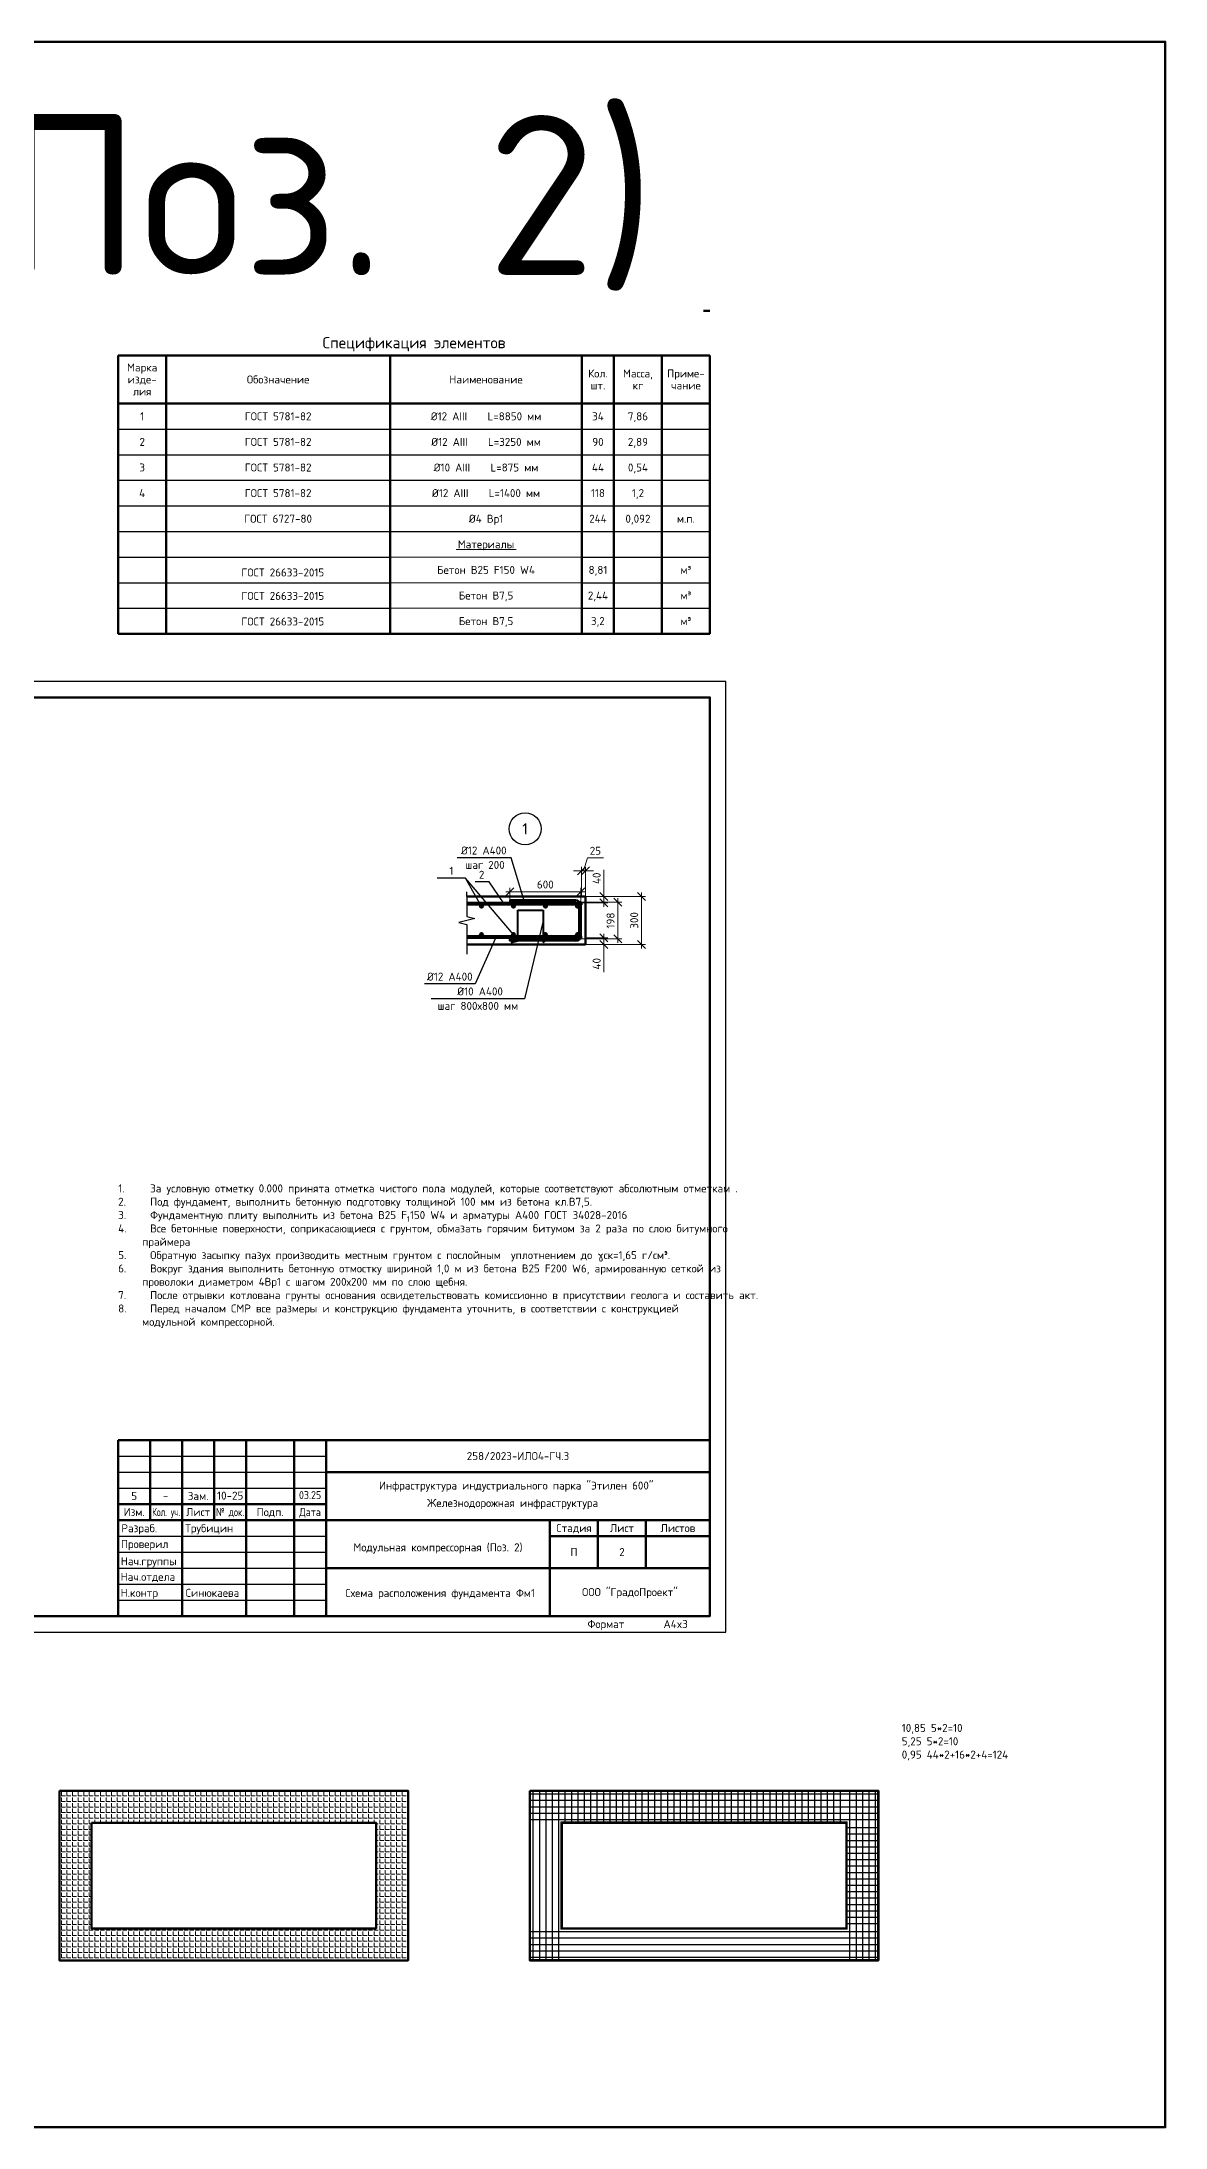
# Model space of a CAD drawing. Header units: millimetres. Extents: x 4377177 to 5189855, y -1123065 to -1017046.
# Drawn here: x 4487772 to 4522902, y -1121842 to -1056680 of the extents above; entities that cross this region are included whole.
import ezdxf
from ezdxf.enums import TextEntityAlignment as Align

# ---------------------------------------------------------------- set-up
doc = ezdxf.new("R2010")
doc.units = ezdxf.units.MM
doc.layers.get('Defpoints').update_dxf_attribs({"color": 3})
for name, color, linetype, lineweight in [('металл', 7, 'Continuous', 40), ('основная', 7, 'Continuous', 50), ('СПДС_ВЫНОСКИ', 7, 'Continuous', 18), ('СПДС_РАЗМЕРЫ', 7, 'Continuous', 18), ('СПДС_СИМВОЛЫ', 7, 'Continuous', 25), ('текст', 7, 'Continuous', 20), ('ФОРМАТ', 7, 'Continuous', 50), ('Фундамент', 7, 'Continuous', 53), ('штриховка', 7, 'Continuous', 9)]:
    doc.layers.add(name, color=color, linetype=linetype, lineweight=lineweight)
doc.layers.add('помощь', color=1, linetype='Continuous', lineweight=0, plot=False)
doc.styles.add('ВНИПИТЕКСТ', font='isocpeui.ttf')
doc.styles.add('ГОСТ 2.304', font='isocpeur.ttf')
doc.dimstyles.new('СПДС$0', dxfattribs={"dimscale": 100, "dimtxt": 2.5, "dimasz": 2.5, "dimexe": 1.25, "dimexo": 0.004, "dimgap": 1, "dimtad": 1, "dimdec": 0, "dimtxsty": 'ВНИПИТЕКСТ', "dimblk": 'OBLIQUE', "dimcen": 0, "dimdle": 1.25, "dimclrd": 256, "dimclre": 256, "dimclrt": 256, "dimadec": 0, "dimazin": 2, "dimtfac": 1, "dimtdec": 0, "dimtmove": 1, "dimatfit": 3, "dimldrblk": 'NONE', "dimfxl": 1, "dimlwd": -1, "dimlwe": -1, "dimarcsym": 0})

# ---------------------------------------------------------------- blocks, each defined once
blk = doc.blocks.new('_Oblique')
at = {"color": 0, "linetype": 'ByBlock', "lineweight": -2}
blk.add_line((-0.5, -0.5), (0.5, 0.5), dxfattribs=at)
blk = doc.blocks.new('*D29')
at = {"layer": 'Defpoints', "color": 0, "transparency": 16777216}
for p in [(236, 36), (236, -4), (351, -4)]:
    blk.add_point(p, dxfattribs=at)
at = {"layer": 'СПДС_РАЗМЕРЫ', "transparency": 16777216}
for p, q in [((236, 36), (376, 36)), ((351, 61), (351, -29)), ((236, -4), (376, -4)), ((351, -178), (351, -4))]:
    blk.add_line(p, q, dxfattribs=at)
at = {"layer": 'СПДС_РАЗМЕРЫ', "transparency": 16777216, "xscale": 50, "yscale": 50, "zscale": 50}
for p, rotation in [((351, 36), 90), ((351, -4), 270)]:
    blk.add_blockref('_Oblique', p, dxfattribs=dict(at, rotation=rotation))
at = {"layer": 'СПДС_РАЗМЕРЫ', "transparency": 16777216, "insert": (306, -125), "char_height": 50, "attachment_point": 5, "rotation": 90, "style": 'ГОСТ 2.304'}
blk.add_mtext('40', dxfattribs=at)
blk = doc.blocks.new('_NONE')
blk = doc.blocks.new('*D30')
at = {"layer": 'Defpoints', "color": 0, "transparency": 16777216}
for p in [(236, 296), (351, 296), (211, 256)]:
    blk.add_point(p, dxfattribs=at)
at = {"layer": 'СПДС_РАЗМЕРЫ', "transparency": 16777216}
for p, q in [((351, 462), (351, 296)), ((236, 296), (376, 296)), ((351, 231), (351, 321)), ((211, 256), (376, 256))]:
    blk.add_line(p, q, dxfattribs=at)
at = {"layer": 'СПДС_РАЗМЕРЫ', "transparency": 16777216, "xscale": 50, "yscale": 50, "zscale": 50}
for p, rotation in [((351, 296), 90), ((351, 256), 270)]:
    blk.add_blockref('_Oblique', p, dxfattribs=dict(at, rotation=rotation))
at = {"layer": 'СПДС_РАЗМЕРЫ', "transparency": 16777216, "insert": (306, 409), "char_height": 50, "attachment_point": 5, "rotation": 90, "style": 'ГОСТ 2.304'}
blk.add_mtext('40', dxfattribs=at)
blk = doc.blocks.new('*D31')
at = {"layer": 'Defpoints', "color": 0, "transparency": 16777216}
for p in [(211, 456), (211, 296), (236, 296)]:
    blk.add_point(p, dxfattribs=at)
at = {"layer": 'СПДС_РАЗМЕРЫ', "transparency": 16777216}
for p, q in [((224, 456), (248, 536)), ((248, 536), (348, 536)), ((211, 456), (161, 456)), ((211, 296), (211, 481)), ((236, 456), (211, 456)), ((236, 456), (211, 456)), ((236, 296), (236, 481)), ((236, 456), (286, 456))]:
    blk.add_line(p, q, dxfattribs=at)
at = {"layer": 'СПДС_РАЗМЕРЫ', "transparency": 16777216, "xscale": 50, "yscale": 50, "zscale": 50}
blk.add_blockref('_Oblique', (211, 456), dxfattribs=at)
at = {"layer": 'СПДС_РАЗМЕРЫ', "transparency": 16777216, "xscale": 50, "yscale": 50, "zscale": 50, "rotation": 180}
blk.add_blockref('_Oblique', (236, 456), dxfattribs=at)
at = {"layer": 'СПДС_РАЗМЕРЫ', "transparency": 16777216, "insert": (298, 581), "char_height": 50, "attachment_point": 5, "style": 'ГОСТ 2.304'}
blk.add_mtext('25', dxfattribs=at)
blk = doc.blocks.new('*D32')
at = {"layer": 'Defpoints', "color": 0, "linetype": 'Continuous', "ltscale": 0.083333, "transparency": 16777216}
for p in [(236, 296), (236, -4), (586, -4)]:
    blk.add_point(p, dxfattribs=at)
at = {"layer": 'СПДС_РАЗМЕРЫ', "linetype": 'Continuous', "ltscale": 0.083333, "transparency": 16777216}
for p, q in [((236, 296), (611, 296)), ((586, 321), (586, -29)), ((236, -4), (611, -4))]:
    blk.add_line(p, q, dxfattribs=at)
at = {"layer": 'СПДС_РАЗМЕРЫ', "linetype": 'Continuous', "ltscale": 0.083333, "transparency": 16777216, "xscale": 50, "yscale": 50, "zscale": 50}
for p, rotation in [((586, 296), 90), ((586, -4), 270)]:
    blk.add_blockref('_Oblique', p, dxfattribs=dict(at, rotation=rotation))
at = {"layer": 'СПДС_РАЗМЕРЫ', "linetype": 'Continuous', "ltscale": 0.083333, "transparency": 16777216, "insert": (541, 146), "char_height": 50, "attachment_point": 5, "rotation": 90, "style": 'ГОСТ 2.304'}
blk.add_mtext('300', dxfattribs=at)
blk = doc.blocks.new('*D33')
at = {"layer": 'Defpoints', "color": 0, "ltscale": 0.083333, "transparency": 16777216}
for p in [(-237, 266), (208, 325), (208, 179)]:
    blk.add_point(p, dxfattribs=at)
at = {"layer": 'СПДС_РАЗМЕРЫ', "ltscale": 0.083333, "transparency": 16777216}
for p, q in [((-262, 325), (233, 325)), ((-237, 266), (-237, 350)), ((208, 179), (208, 350))]:
    blk.add_line(p, q, dxfattribs=at)
at = {"layer": 'СПДС_РАЗМЕРЫ', "ltscale": 0.083333, "transparency": 16777216, "xscale": 50, "yscale": 50, "zscale": 50, "rotation": 180}
blk.add_blockref('_Oblique', (-237, 325), dxfattribs=at)
at = {"layer": 'СПДС_РАЗМЕРЫ', "ltscale": 0.083333, "transparency": 16777216, "xscale": 50, "yscale": 50, "zscale": 50}
blk.add_blockref('_Oblique', (208, 325), dxfattribs=at)
at = {"layer": 'СПДС_РАЗМЕРЫ', "ltscale": 0.083333, "transparency": 16777216, "insert": (-15, 370), "char_height": 50, "attachment_point": 5, "style": 'ГОСТ 2.304'}
blk.add_mtext('600', dxfattribs=at)
blk = doc.blocks.new('*D34')
at = {"layer": 'Defpoints', "color": 0, "transparency": 16777216}
for p in [(87, 260), (87, 30), (438, 30)]:
    blk.add_point(p, dxfattribs=at)
at = {"layer": 'СПДС_РАЗМЕРЫ', "transparency": 16777216}
for p, q in [((438, 285), (438, 5)), ((87, 260), (463, 260)), ((87, 30), (463, 30))]:
    blk.add_line(p, q, dxfattribs=at)
at = {"layer": 'СПДС_РАЗМЕРЫ', "transparency": 16777216, "xscale": 50, "yscale": 50, "zscale": 50}
for p, rotation in [((438, 260), 90), ((438, 30), 270)]:
    blk.add_blockref('_Oblique', p, dxfattribs=dict(at, rotation=rotation))
at = {"layer": 'СПДС_РАЗМЕРЫ', "transparency": 16777216, "insert": (393, 145), "char_height": 50, "attachment_point": 5, "rotation": 90, "style": 'ГОСТ 2.304'}
blk.add_mtext('198', dxfattribs=at)
blk = doc.blocks.new('*U36')
at = {"layer": 'Defpoints', "ltscale": 50}
blk.add_lwpolyline([(-5425, 0), (5425, 0)], dxfattribs=at)
blk = doc.blocks.new('*U37')
at = {"layer": 'Defpoints', "color": 0, "linetype": 'ByBlock', "lineweight": -2, "transparency": 16777216}
for p in [(0, 0), (0, -200), (0, -400), (0, -600), (0, -800)]:
    blk.add_blockref('*U36', p, dxfattribs=at)
blk = doc.blocks.new('*U38')
at = {"layer": 'Defpoints', "ltscale": 50}
blk.add_lwpolyline([(0, 2625), (0, -2625)], dxfattribs=at)
blk = doc.blocks.new('*U39')
at = {"layer": 'Defpoints', "color": 0, "linetype": 'ByBlock', "lineweight": -2, "transparency": 16777216}
for p in [(0, 0), (200, 0), (400, 0), (600, 0), (800, 0)]:
    blk.add_blockref('*U38', p, dxfattribs=at)
blk = doc.blocks.new('*U40')
at = {"layer": 'Defpoints', "ltscale": 50}
blk.add_line((0, 462.5), (0, -462.5), dxfattribs=at)
blk = doc.blocks.new('*U41')
at = {"layer": 'Defpoints', "color": 0, "linetype": 'ByBlock', "lineweight": -2, "transparency": 16777216}
for p in [(0, 0), (200, 0), (400, 0), (600, 0), (800, 0), (1000, 0), (1200, 0), (1400, 0), (1600, 0), (1800, 0), (2000, 0), (2200, 0), (2400, 0), (2600, 0), (2800, 0), (3000, 0), (3200, 0), (3400, 0), (3600, 0), (3800, 0), (4000, 0), (4200, 0), (4400, 0), (4600, 0), (4800, 0), (5000, 0), (5200, 0), (5400, 0), (5600, 0), (5800, 0), (6000, 0), (6200, 0), (6400, 0), (6600, 0), (6800, 0), (7000, 0), (7200, 0), (7400, 0), (7600, 0), (7800, 0), (8000, 0), (8200, 0), (8400, 0), (8600, 0)]:
    blk.add_blockref('*U40', p, dxfattribs=at)
blk = doc.blocks.new('*U42')
at = {"layer": 'Defpoints', "ltscale": 50}
blk.add_lwpolyline([(0, 2625), (0, -2625)], dxfattribs=at)
blk = doc.blocks.new('*U43')
at = {"layer": 'Defpoints', "color": 0, "linetype": 'ByBlock', "lineweight": -2, "transparency": 16777216}
for p in [(0, 0), (200, 0), (400, 0), (600, 0), (800, 0)]:
    blk.add_blockref('*U42', p, dxfattribs=at)
blk = doc.blocks.new('*U44')
at = {"layer": 'Defpoints', "ltscale": 50}
blk.add_line((-475, 0), (475, 0), dxfattribs=at)
blk = doc.blocks.new('*U45')
at = {"layer": 'Defpoints', "color": 0, "linetype": 'ByBlock', "lineweight": -2, "transparency": 16777216}
for p in [(0, 0), (0, -200), (0, -400), (0, -600), (0, -800), (0, -1000), (0, -1200), (0, -1400), (0, -1600), (0, -1800), (0, -2000), (0, -2200), (0, -2400), (0, -2600), (0, -2800), (0, -3000)]:
    blk.add_blockref('*U44', p, dxfattribs=at)
blk = doc.blocks.new('*U46')
at = {"layer": 'Defpoints', "ltscale": 50}
blk.add_lwpolyline([(-5425, 0), (5425, 0)], dxfattribs=at)
blk = doc.blocks.new('*U47')
at = {"layer": 'Defpoints', "color": 0, "linetype": 'ByBlock', "lineweight": -2, "transparency": 16777216}
for p in [(0, 0), (0, -200), (0, -400), (0, -600), (0, -800)]:
    blk.add_blockref('*U46', p, dxfattribs=at)
blk = doc.blocks.new('папар')
at = {"layer": 'штриховка', "ltscale": 100}
h = blk.add_hatch(color=256, dxfattribs=at)
h.dxf.hatch_style = 1
edge = h.paths.add_edge_path()
edge.add_arc((-413.9, 233.5), 10, 90, 450)
h = blk.add_hatch(color=256, dxfattribs=at)
h.dxf.hatch_style = 1
edge = h.paths.add_edge_path()
edge.add_arc((-213.9, 233.5), 10, 90, 450)
h = blk.add_hatch(color=256, dxfattribs=at)
h.dxf.hatch_style = 1
edge = h.paths.add_edge_path()
edge.add_arc((-13.9, 233.5), 10, 90, 450)
h = blk.add_hatch(color=256, dxfattribs=at)
h.dxf.hatch_style = 1
edge = h.paths.add_edge_path()
edge.add_arc((186.1, 233.5), 10, 90, 450)
h = blk.add_hatch(color=256, dxfattribs=at)
h.dxf.hatch_style = 1
edge = h.paths.add_edge_path()
edge.add_arc((-413.9, 57.5), 10, 90, 450)
h = blk.add_hatch(color=256, dxfattribs=at)
h.dxf.hatch_style = 1
edge = h.paths.add_edge_path()
edge.add_arc((-213.9, 57.5), 10, 90, 450)
h = blk.add_hatch(color=256, dxfattribs=at)
h.dxf.hatch_style = 1
edge = h.paths.add_edge_path()
edge.add_arc((-13.9, 57.5), 10, 90, 450)
h = blk.add_hatch(color=256, dxfattribs=at)
h.dxf.hatch_style = 1
edge = h.paths.add_edge_path()
edge.add_arc((186.1, 57.5), 10, 90, 450)
at = {"layer": 'металл', "ltscale": 100}
for p, q in [((175.6, 272), (-236.8, 272)), ((-236.8, 272), (-236.8, 260)), ((211.1, 255.5), (-505.2, 255.5)), ((211.1, 243.5), (-505.2, 243.5)), ((175.6, 260), (-236.8, 260)), ((-186.2, 17.6), (-186.2, 210.7)), ((-186.2, 210.7), (-28.4, 210.7)), ((-28.4, 210.7), (-28.8, 8.2)), ((195.6, 240), (195.6, 49.9)), ((207.6, 243.5), (207.6, 49.9)), ((211.1, 255.5), (211.1, 243.5)), ((211.1, 47.5), (-505.2, 47.5)), ((211.1, 35.5), (-505.2, 35.5)), ((175.6, 29.9), (-238.2, 29.9)), ((-238.2, 29.9), (-238.2, 17.9)), ((175.6, 17.9), (-238.2, 17.9)), ((-229.1, 8.2), (-186.2, 17.6)), ((-28.9, 8.2), (28.9, 51.8)), ((211.1, 35.5), (211.1, 47.5))]:
    blk.add_line(p, q, dxfattribs=at)
for centre in [(-413.9, 233.5), (-213.9, 233.5), (-13.9, 233.5), (186.1, 233.5), (-413.9, 57.5), (-213.9, 57.5), (-13.9, 57.5), (186.1, 57.5)]:
    blk.add_circle(centre, 10, dxfattribs=at)
for centre, radius, start, end in [((175.6, 240), 32, 0, 90), ((175.6, 240), 20, 0, 90), ((175.6, 49.9), 20, 270, 0), ((175.6, 49.9), 32, 270, 0)]:
    blk.add_arc(centre, radius, start, end, dxfattribs=at)
at = {"layer": 'основная', "ltscale": 100}
for p, q in [((236.1, 295.5), (-505.2, 295.5)), ((236.1, 295.5), (236.1, -4.5)), ((236.1, -4.5), (-505.2, -4.5))]:
    blk.add_line(p, q, dxfattribs=at)
at = {"layer": 'СПДС_СИМВОЛЫ', "ltscale": 20}
for p, q in [((-513.9, 410.9), (-690.3, 410.9)), ((-213.9, 57.5), (-513.9, 410.9)), ((-413.9, 233.5), (-513.9, 410.9)), ((-365.7, 386.2), (-453.9, 386.2)), ((-275.9, 255.5), (-365.7, 386.2)), ((-28.6, 143.7), (-145.3, -343.3)), ((-327.3, 35.5), (-454.6, -250.5)), ((-454.6, -250.5), (-770.9, -250.5)), ((-145.3, -343.3), (-728.1, -343.3))]:
    blk.add_line(p, q, dxfattribs=at)
at = {"layer": 'СПДС_СИМВОЛЫ', "linetype": 'Continuous', "ltscale": 10}
for p, q in [((-505.2, 295.5), (-505.2, 325.5)), ((-505.2, -4.5), (-505.2, -64.5))]:
    blk.add_line(p, q, dxfattribs=at)
blk.add_lwpolyline([(-505.2, 295.5), (-505.2, 170.5), (-455.2, 158), (-555.2, 133), (-505.2, 120.5), (-505.2, -4.5)], dxfattribs=at)
at = {"layer": 'СПДС_СИМВОЛЫ', "color": 7, "ltscale": 20, "style": 'ГОСТ 2.304'}
for s, p in [('1', (-602.1, 430.9)), ('2', (-413.3, 406.2)), ('%%C12 А400', (-612.3, -230.5))]:
    blk.add_text(s, height=50, dxfattribs=at).set_placement(p, align=Align.CENTER)
blk.add_text('шаг 800х800 мм', height=50, dxfattribs=at).set_placement((-436.7, -363.3), align=Align.TOP_CENTER)
at = {"layer": 'СПДС_РАЗМЕРЫ'}
dim = blk.add_linear_dim(base=(211.1, 456.5), p1=(236.1, 295.5), p2=(211.1, 295.5), dimstyle='СПДС$0', override={"dimscale": 20, "dimtxsty": 'ГОСТ 2.304'}, dxfattribs=at)
dim.commit()
dim.dimension.update_dxf_attribs({"geometry": '*D31', "text_midpoint": (267.6, 581.5)})
at = {"layer": 'СПДС_РАЗМЕРЫ', "ltscale": 0.083333}
dim = blk.add_linear_dim(base=(207.6, 324.7), p1=(-236.8, 266), p2=(207.6, 179.1), text='600', dimstyle='СПДС$0', override={"dimscale": 20, "dimtxsty": 'ГОСТ 2.304'}, dxfattribs=at)
dim.commit()
dim.dimension.update_dxf_attribs({"geometry": '*D33', "text_midpoint": (-14.6, 369.7)})
at = {"layer": 'СПДС_РАЗМЕРЫ'}
for base, p1, p2, angle, picture, middle in [((351.1, 295.5), (211.1, 255.5), (236.1, 295.5), 90, '*D30', (376, 409.5)), ((351.1, -4.5), (236.1, 35.5), (236.1, -4.5), 270, '*D29', (410.2, -125.4))]:
    dim = blk.add_linear_dim(base=base, p1=p1, p2=p2, angle=angle, dimstyle='СПДС$0', override={"dimscale": 20, "dimtxsty": 'ГОСТ 2.304'}, dxfattribs=at)
    dim.commit()
    dim.dimension.update_dxf_attribs({"geometry": picture, "text_midpoint": middle, "dimtype": 128})
dim = blk.add_linear_dim(base=(438.3, 29.9), p1=(87.4, 260), p2=(87.4, 29.9), angle=90, text='198', dimstyle='СПДС$0', override={"dimscale": 20, "dimtxsty": 'ГОСТ 2.304'}, dxfattribs=at)
dim.commit()
dim.dimension.update_dxf_attribs({"geometry": '*D34', "text_midpoint": (393.3, 145)})
at = {"layer": 'СПДС_РАЗМЕРЫ', "linetype": 'Continuous', "ltscale": 0.083333}
dim = blk.add_linear_dim(base=(586.1, -4.5), p1=(236.1, 295.5), p2=(236.1, -4.5), angle=90, dimstyle='СПДС$0', override={"dimscale": 20, "dimtxsty": 'ГОСТ 2.304'}, dxfattribs=at)
dim.commit()
dim.dimension.update_dxf_attribs({"geometry": '*D32', "text_midpoint": (541.1, 145.5)})

msp = doc.modelspace()

# ---------------------------------------------------------------- hatches: boundary and pattern name
at = {"layer": 'штриховка', "ltscale": 50}
h = msp.add_hatch(dxfattribs=at)
h.set_pattern_fill('ANGLE', color=256, scale=25)
h.set_pattern_definition([(0, (0, 0), (0, 174.625), [127, -47.625]), (90, (0, 0), (-174.625, 1e-14), [127, -47.625])])
h.paths.add_polyline_path([(4499224.9, -1111326.6), (4488324.9, -1111326.6), (4488324.9, -1116626.6), (4499224.9, -1116626.6)])
h.paths.add_polyline_path([(4498224.9, -1112326.6), (4498224.9, -1115626.6), (4489324.9, -1115626.6), (4489324.9, -1112326.6)], flags=16)

# ---------------------------------------------------------------- linework, layer by layer
at = {"linetype": 'Continuous', "lineweight": 100, "ltscale": 0.083333}
msp.add_lwpolyline([(4377176.8, -1056680.4), (4522901.9, -1056680.4), (4522901.9, -1121842.1), (4377176.8, -1121842.1)], close=True, dxfattribs=at)
at = {"layer": 'помощь', "linetype": 'Continuous', "ltscale": 0.083333}
for points in [[(4503057.8, -1111351.6), (4513907.8, -1111351.6), (4513907.8, -1116601.6), (4503057.8, -1116601.6)], [(4504007.8, -1112301.6), (4512957.8, -1112301.6), (4512957.8, -1115651.6), (4504007.8, -1115651.6)]]:
    msp.add_lwpolyline(points, close=True, dxfattribs=at)
at = {"layer": 'СПДС_ВЫНОСКИ', "lineweight": 25, "ltscale": 100}
for p, q in [((4502451.7, -1082175.3), (4500759.1, -1082175.3)), ((4502897.5, -1083654), (4502451.7, -1082175.3))]:
    msp.add_line(p, q, dxfattribs=at)
at = {"layer": 'СПДС_СИМВОЛЫ', "linetype": 'Continuous', "lineweight": 25, "ltscale": 100}
msp.add_circle((4502886.4, -1081273.1), 500, dxfattribs=at)
at = {"layer": 'текст', "linetype": 'Continuous', "lineweight": 70, "ltscale": 0.166667}
for p, q in [((4490163.8, -1066483.9), (4490163.8, -1067983.9)), ((4490163.8, -1066483.9), (4508663.8, -1066483.9)), ((4491663.8, -1066483.9), (4491663.8, -1067983.9)), ((4498663.8, -1066483.9), (4498663.8, -1067983.9)), ((4504663.8, -1066483.9), (4504663.8, -1067983.9)), ((4505663.8, -1066483.9), (4505663.8, -1067983.9)), ((4507163.8, -1066483.9), (4507163.8, -1067983.9)), ((4508663.8, -1066483.9), (4508663.8, -1067983.9)), ((4490163.8, -1067983.9), (4490163.8, -1075183.9)), ((4490163.8, -1067983.9), (4508663.8, -1067983.9)), ((4491663.8, -1067983.9), (4491663.8, -1075183.9)), ((4498663.8, -1067983.9), (4498663.8, -1072783.9)), ((4504663.8, -1067983.9), (4504663.8, -1072783.9)), ((4505663.8, -1067983.9), (4505663.8, -1075183.9)), ((4507163.8, -1067983.9), (4507163.8, -1075183.9)), ((4508663.8, -1067983.9), (4508663.8, -1075183.9)), ((4498663.8, -1071983.9), (4498663.8, -1075183.9)), ((4504663.8, -1071983.9), (4504663.8, -1075183.9)), ((4490163.8, -1075183.9), (4498663.8, -1075183.9)), ((4498663.8, -1075183.9), (4504663.8, -1075183.9)), ((4504663.8, -1075183.9), (4508663.8, -1075183.9))]:
    msp.add_line(p, q, dxfattribs=at)
at = {"layer": 'текст', "linetype": 'Continuous', "lineweight": 25, "ltscale": 0.166667}
for p, q in [((4490163.8, -1068783.9), (4508663.8, -1068783.9)), ((4490163.8, -1069583.9), (4508663.8, -1069583.9)), ((4490163.8, -1070383.9), (4508663.8, -1070383.9)), ((4490163.8, -1071183.9), (4508663.8, -1071183.9)), ((4490163.8, -1071983.9), (4508663.8, -1071983.9)), ((4490163.8, -1071983.9), (4498663.8, -1071983.9)), ((4504663.8, -1071983.9), (4508663.8, -1071983.9)), ((4490163.8, -1072783.9), (4498663.8, -1072783.9)), ((4504663.8, -1072783.9), (4508663.8, -1072783.9)), ((4490163.8, -1073583.9), (4498663.8, -1073583.9)), ((4504663.8, -1073583.9), (4508663.8, -1073583.9)), ((4490163.8, -1074383.9), (4498663.8, -1074383.9)), ((4504663.8, -1074383.9), (4508663.8, -1074383.9))]:
    msp.add_line(p, q, dxfattribs=at)
at = {"layer": 'текст', "linetype": 'Continuous', "ltscale": 0.166667}
for p, q in [((4498663.8, -1071983.9), (4504663.8, -1071983.9)), ((4500725.8, -1072546.4), (4502601.8, -1072546.4)), ((4498663.8, -1072783.9), (4504663.8, -1072783.9)), ((4498663.8, -1073583.9), (4504663.8, -1073583.9)), ((4498663.8, -1074383.9), (4504663.8, -1074383.9))]:
    msp.add_line(p, q, dxfattribs=at)
at = {"layer": 'ФОРМАТ'}
msp.add_line((4508463.8, -1065083.7), (4508663.8, -1065083.7), dxfattribs=at)
at = {"layer": 'ФОРМАТ', "linetype": 'Continuous'}
for p, q in [((4490163.8, -1100369.4), (4508663.8, -1100369.4)), ((4490163.8, -1105869.4), (4490163.8, -1100369.4)), ((4491163.8, -1100369.4), (4491163.8, -1102869.4)), ((4492163.8, -1100369.4), (4492163.8, -1105869.4)), ((4493163.8, -1100369.4), (4493163.8, -1102869.4)), ((4494163.8, -1100369.4), (4494163.8, -1105869.4)), ((4495663.8, -1100369.4), (4495663.8, -1105869.4)), ((4496663.8, -1105869.4), (4496663.8, -1100369.4)), ((4496663.8, -1101369.4), (4508663.8, -1101369.4)), ((4490163.8, -1102369.4), (4496663.8, -1102369.4)), ((4490163.8, -1102869.4), (4508663.8, -1102869.4)), ((4503663.8, -1102869.4), (4503663.8, -1105869.4)), ((4503663.8, -1105869.4), (4503663.8, -1102869.4)), ((4505163.8, -1102869.4), (4505163.8, -1104369.4)), ((4506663.8, -1102869.4), (4506663.8, -1104369.4)), ((4503663.8, -1103369.4), (4508663.8, -1103369.4)), ((4496663.8, -1104369.4), (4508663.8, -1104369.4))]:
    msp.add_line(p, q, dxfattribs=at)
at = {"layer": 'ФОРМАТ', "linetype": 'Continuous', "ltscale": 100}
for p, q in [((4508663.8, -1105869.4), (4508663.8, -1100369.4)), ((4490163.8, -1105869.4), (4508663.8, -1105869.4))]:
    msp.add_line(p, q, dxfattribs=at)
at = {"layer": 'ФОРМАТ', "linetype": 'Continuous', "lineweight": 25}
for p, q in [((4490163.8, -1100869.4), (4496663.8, -1100869.4)), ((4490163.8, -1101369.4), (4496663.8, -1101369.4)), ((4490163.8, -1101869.4), (4496663.8, -1101869.4)), ((4490163.8, -1103369.4), (4496663.8, -1103369.4)), ((4490163.8, -1103869.4), (4496663.8, -1103869.4)), ((4490163.8, -1104369.4), (4496663.8, -1104369.4)), ((4490163.8, -1104869.4), (4496663.8, -1104869.4)), ((4490163.8, -1105369.4), (4496663.8, -1105369.4))]:
    msp.add_line(p, q, dxfattribs=at)
at = {"layer": 'ФОРМАТ', "linetype": 'Continuous', "lineweight": 25, "ltscale": 0.166667}
msp.add_lwpolyline([(4467163.8, -1106369.4), (4509163.8, -1106369.4), (4509163.8, -1076669.4), (4467163.8, -1076669.4), (4467163.8, -1106369.4)], dxfattribs=at)
at = {"layer": 'ФОРМАТ', "linetype": 'Continuous', "ltscale": 0.166667}
msp.add_lwpolyline([(4469163.8, -1105869.4), (4508663.8, -1105869.4), (4508663.8, -1077169.4), (4469163.8, -1077169.4), (4469163.8, -1105369.4)], close=True, dxfattribs=at)
at = {"layer": 'Фундамент', "linetype": 'Continuous', "ltscale": 0.083333}
for points in [[(4488324.9, -1111326.6), (4499224.9, -1111326.6), (4499224.9, -1116626.6), (4488324.9, -1116626.6)], [(4503032.8, -1111326.6), (4513932.8, -1111326.6), (4513932.8, -1116626.6), (4503032.8, -1116626.6)], [(4489324.9, -1112326.6), (4498224.9, -1112326.6), (4498224.9, -1115626.6), (4489324.9, -1115626.6)], [(4504032.8, -1112326.6), (4512932.8, -1112326.6), (4512932.8, -1115626.6), (4504032.8, -1115626.6)]]:
    msp.add_lwpolyline(points, close=True, dxfattribs=at)

# ---------------------------------------------------------------- block references
at = {"ltscale": 0.166667, "xscale": 5, "yscale": 5, "zscale": 5}
msp.add_blockref('папар', (4503592.8, -1084863.9), dxfattribs=at)
at = {"layer": 'Defpoints'}
for name, p in [('*U37', (4508482.8, -1111426.6)), ('*U39', (4503132.8, -1113976.6)), ('*U41', (4504132.8, -1111839.1)), ('*U45', (4513432.8, -1112476.6))]:
    msp.add_blockref(name, p, dxfattribs=at)
at = {"layer": 'Defpoints', "xscale": -1}
msp.add_blockref('*U43', (4513832.8, -1113976.6), dxfattribs=at)
at = {"layer": 'Defpoints', "xscale": -1, "rotation": 180}
msp.add_blockref('*U47', (4508482.8, -1116526.6), dxfattribs=at)

# ---------------------------------------------------------------- texts
at = {"layer": 'помощь', "ltscale": 0.083333, "insert": (4514661.8, -1109239.7), "char_height": 250, "width": 18109.572, "attachment_point": 1, "style": 'ГОСТ 2.304'}
msp.add_mtext('10,85 5*2=10\\P5,25 5*2=10\\P0,95 44*2+16*2+4=124', dxfattribs=at)
at = {"layer": 'СПДС_ВЫНОСКИ', "lineweight": 25, "ltscale": 100, "style": 'ГОСТ 2.304'}
for s, p in [('%%C12 А400', (4500881.1, -1082075.3)), (' шаг 200', (4500859.1, -1082525.3))]:
    msp.add_text(s, height=250, dxfattribs=at).set_placement(p)
at = {"layer": 'СПДС_ВЫНОСКИ', "lineweight": 25, "ltscale": 0.166667, "style": 'ГОСТ 2.304'}
msp.add_text('%%C10 А400', height=250, dxfattribs=at).set_placement((4500764.5, -1086478.2))
at = {"layer": 'текст', "ltscale": 25, "style": 'ГОСТ 2.304'}
msp.add_text('Модульная компрессорная (Поз. 2)', height=5000, dxfattribs=at).set_placement((4401217.5, -1063971.1))
at = {"layer": 'текст', "linetype": 'Continuous', "ltscale": 0.166667, "style": 'ГОСТ 2.304'}
for s, height, p in [('Спецификация элементов', 350, (4499413.8, -1066083.9)), ('Марка', 250, (4490913.8, -1066858.9)), ('изде-', 250, (4490913.8, -1067233.9)), ('Обозначение', 250, (4495163.8, -1067233.9)), ('Наименование', 250, (4501663.8, -1067233.9)), ('Кол.', 250, (4505163.8, -1067046.4)), ('Масса,', 250, (4506413.8, -1067046.4)), ('Приме-', 250, (4507913.8, -1067046.4)), ('лия', 250, (4490913.8, -1067608.9)), ('шт.', 250, (4505163.8, -1067421.4)), ('кг', 250, (4506413.8, -1067421.4)), ('чание', 250, (4507913.8, -1067421.4)), ('1', 250, (4490913.8, -1068383.9)), ('ГОСТ 5781-82', 250, (4495163.8, -1068383.9)), ('%%C12 АIII    L=8850 мм', 250, (4501663.8, -1068383.9)), ('34', 250, (4505163.8, -1068383.9)), ('7,86', 250, (4506413.8, -1068383.9)), ('2', 250, (4490913.8, -1069183.9)), ('ГОСТ 5781-82', 250, (4495163.8, -1069183.9)), ('%%C12 АIII    L=3250 мм', 250, (4501663.8, -1069183.9)), ('90', 250, (4505163.8, -1069183.9)), ('2,89', 250, (4506413.8, -1069183.9)), ('3', 250, (4490913.8, -1069983.9)), ('ГОСТ 5781-82', 250, (4495163.8, -1069983.9)), ('%%C10 АIII    L=875 мм', 250, (4501663.8, -1069983.9)), ('44', 250, (4505163.8, -1069983.9)), ('0,54', 250, (4506413.8, -1069983.9)), ('4', 250, (4490913.8, -1070783.9)), ('ГОСТ 5781-82', 250, (4495163.8, -1070783.9)), ('%%C12 АIII    L=1400 мм', 250, (4501663.8, -1070783.9)), ('118', 250, (4505163.8, -1070783.9)), ('1,2', 250, (4506413.8, -1070783.9)), ('ГОСТ 6727-80', 250, (4495163.8, -1071583.9)), ('%%C4 Вр1', 250, (4501663.8, -1071583.9)), ('244', 250, (4505163.8, -1071583.9)), ('0,092', 250, (4506413.8, -1071583.9)), ('м.п.', 250, (4507913.8, -1071583.9)), ('Материалы', 250, (4501663.8, -1072383.9)), ('ГОСТ 26633-2015', 250, (4495310.2, -1073263.1)), ('Бетон В25 F150 W4', 250, (4501663.8, -1073183.9)), ('8,81', 250, (4505163.8, -1073183.9)), ('м³', 250, (4507913.8, -1073183.9)), ('Бетон В7,5', 250, (4501663.8, -1073983.9)), ('2,44', 250, (4505163.8, -1073983.9)), ('м³', 250, (4507913.8, -1073983.9)), ('ГОСТ 26633-2015', 250, (4495310.2, -1073995.3)), ('ГОСТ 26633-2015', 250, (4495310.2, -1074795.3)), ('Бетон В7,5', 250, (4501663.8, -1074783.9)), ('3,2', 250, (4505160.2, -1074779)), ('м³', 250, (4507913.8, -1074783.9))]:
    msp.add_text(s, height=height, dxfattribs=at).set_placement(p, align=Align.MIDDLE_CENTER)
at = {"layer": 'текст', "ltscale": 100, "style": 'ГОСТ 2.304'}
msp.add_text('1', height=350, dxfattribs=at).set_placement((4502886.4, -1081273.1), align=Align.MIDDLE_CENTER)
at = {"layer": 'текст', "style": 'ГОСТ 2.304'}
for s, p in [('258/2023-ИЛО4-ГЧ.3', (4502663.8, -1100870)), ('Изм.', (4490663.8, -1102619.4)), ('Лист', (4492663.8, -1102619.4)), ('Подп.', (4494913.8, -1102619.4)), ('Стадия', (4504413.8, -1103119.4)), ('Лист', (4505913.8, -1103119.4)), ('Листов', (4507663.8, -1103119.4)), ('Модульная компрессорная (Поз. 2)', (4500162.3, -1103722.2)), ('П', (4504413.8, -1103869.4)), ('2', (4505913.8, -1103869.4)), ('ООО "ГрадоПроект"', (4506163.8, -1105119.4))]:
    msp.add_text(s, height=250, dxfattribs=at).set_placement(p, align=Align.MIDDLE_CENTER)
for s, p in [('Инфраструктура индустриального парка "Этилен 600"', (4502607.5, -1101916.6)), ('Железнодорожная инфраструктура', (4502495.6, -1102461.9)), ('Схема расположения фундамента Фм1', (4500227.9, -1105274.1))]:
    msp.add_text(s, height=250, dxfattribs=at).set_placement(p, align=Align.CENTER)
at = {"layer": 'текст', "linetype": 'Continuous', "style": 'ГОСТ 2.304'}
for s, p in [('5', (4490663.8, -1102119.4)), ('-', (4491645.6, -1102100)), ('Зам.', (4492663.8, -1102119.2)), ('10-25', (4493666.6, -1102106.8))]:
    msp.add_text(s, height=250, dxfattribs=at).set_placement(p, align=Align.MIDDLE_CENTER)
at = {"layer": 'текст', "style": 'ГОСТ 2.304'}
for s, width, p in [('Кол. уч.', 0.65, (4491663.8, -1102619.4)), ('№ док.', 0.8, (4493663.8, -1102619.4)), ('Дата', 0.9, (4496163.8, -1102619.4))]:
    msp.add_text(s, height=250, dxfattribs=dict(at, width=width)).set_placement(p, align=Align.MIDDLE_CENTER)
at = {"layer": 'текст', "linetype": 'Continuous', "style": 'ГОСТ 2.304', "width": 0.9}
msp.add_text('03.25', height=250, dxfattribs=at).set_placement((4496163.8, -1102090.4), align=Align.MIDDLE_CENTER)
at = {"layer": 'текст', "style": 'ГОСТ 2.304'}
for s, p in [('Разраб.', (4490263.8, -1103251.1)), ('Проверил', (4490249.2, -1103744.7)), ('Нач.группы', (4490245.8, -1104282.1)), ('Нач.отдела', (4490239.3, -1104769.4)), ('Н.контр', (4490239.3, -1105269.4))]:
    msp.add_text(s, height=250, dxfattribs=at).set_placement(p)
at = {"layer": 'текст', "linetype": 'Continuous', "style": 'ГОСТ 2.304'}
for s, p in [('Трубицин', (4492258.4, -1103251.1)), ('Синюкаева', (4492273.4, -1105269.4))]:
    msp.add_text(s, height=250, dxfattribs=at).set_placement(p)
at = {"layer": 'текст', "ltscale": 0.166667, "style": 'ГОСТ 2.304'}
msp.add_text('Формат', height=250, dxfattribs=at).set_placement((4505413.8, -1106244.4), align=Align.CENTER)
msp.add_text('A4x3', height=250, dxfattribs=at).set_placement((4507213.8, -1106244.4))
at = {"layer": 'текст', "ltscale": 0.083333, "insert": (4490163.8, -1096869.4), "char_height": 250, "width": 18109.572, "attachment_point": 7, "style": 'ГОСТ 2.304'}
msp.add_mtext('\\A1;\\pxi-3,l3,sm1;1.^IЗа условную отметку 0.000 принята отметка чистого пола модулей, которые соответствуют абсолютным отметкам .\\P2.^IПод фундамент, выполнить бетонную подготовку толщиной 100 мм из бетона кл.В7,5.\\P3.^IФундаментную плиту выполнить из бетона В25 F{\\H0.7x;\\S^ 1;}150 W4 и арматуры А400 ГОСТ 34028-2016\\P4.^IВсе бетонные поверхности, соприкасающиеся с грунтом, обмазать горячим битумом за 2 раза по слою битумного праймера\\P5.^IОбратную засыпку пазух производить местным грунтом с послойным  уплотнением до γск=1,65 г/см³.\\P6.^IВокруг здания выполнить бетонную отмостку шириной 1,0 м из бетона В25 F200 W6, армированную сеткой из проволоки диаметром 4Вр1 с шагом 200х200 мм по слою щебня.\\P7.^IПосле отрывки котлована грунты основания освидетельствовать комиссионно в присутствии геолога и составить акт.\\P8.^IПеред началом СМР все размеры и конструкцию фундамента уточнить, в соответствии с конструкцией модульной компрессорной.', dxfattribs=at)

doc.saveas('drawing.dxf')
